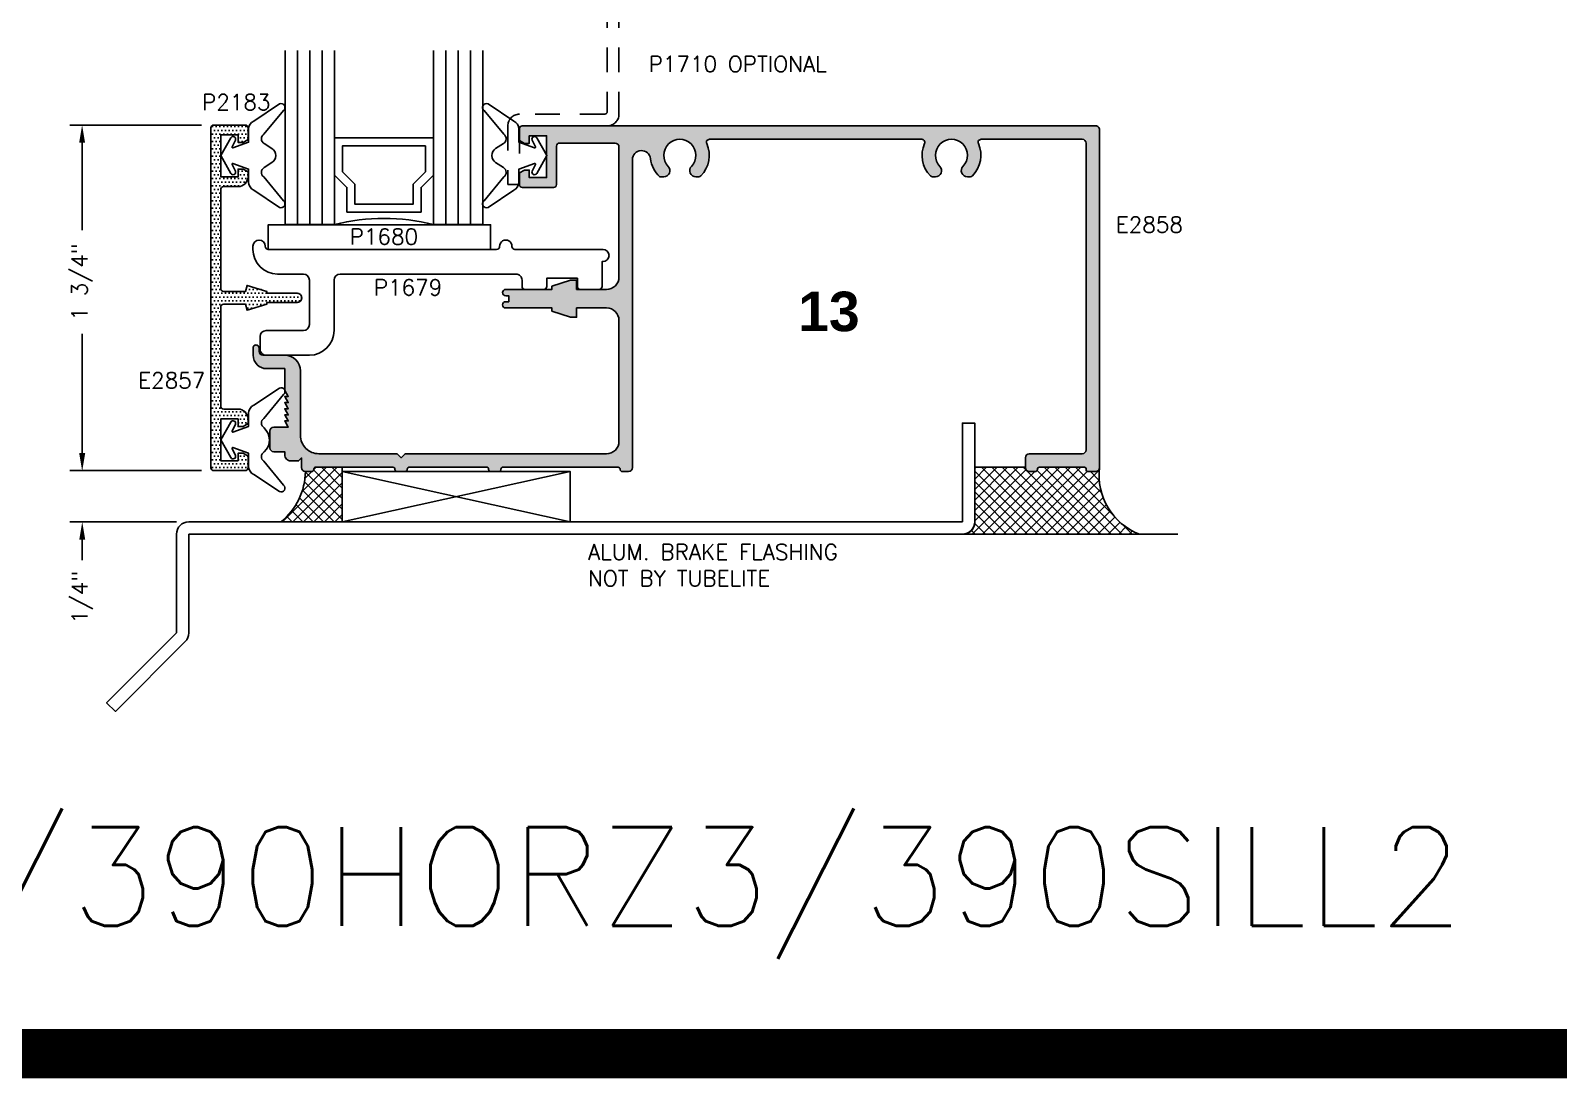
# Model space of a CAD drawing. Extents: x 0 to 139, y 0 to 39.
# Drawn here: x 101.37 to 109.11, y 26.83 to 32.14 of the extents above; entities that cross this region are included whole.
import ezdxf

# ---------------------------------------------------------------- set-up
doc = ezdxf.new("R2010")
doc.units = 0
doc.header["$MEASUREMENT"] = 0
doc.linetypes.add('HIDDEN2', pattern=[0.1875, 0.125, -0.0625])
doc.layers.get('DEFPOINTS').update_dxf_attribs({"linetype": 'CONTINUOUS'})
for name, color, linetype in [('R-ANNO-DIMS', 3, 'CONTINUOUS'), ('R-ANNO-TEXT', 6, 'CONTINUOUS'), ('R-DET1', 4, 'CONTINUOUS'), ('R-DET2', 2, 'CONTINUOUS'), ('R-DET3', 5, 'CONTINUOUS'), ('R-OTLN', 1, 'CONTINUOUS'), ('R-PAT1', 5, 'CONTINUOUS'), ('TITLE', 7, 'CONTINUOUS')]:
    doc.layers.add(name, color=color, linetype=linetype)
doc.styles.get("Standard").update_dxf_attribs({"font": 'simplex'})
doc.dimstyles.new('1X', dxfattribs={"dimtxt": 0.08, "dimasz": 0.09, "dimexe": 0.0625, "dimexo": 0.0625, "dimgap": 0.0625, "dimtad": 0, "dimdec": 5, "dimzin": 4, "dimtxsty": 'STANDARD', "dimcen": 0, "dimazin": 3, "dimtfac": 1, "dimtdec": 5, "dimtofl": 0, "dimtmove": 0, "dimatfit": 3, "dimtolj": 1, "dimtzin": 0})
pattern_1 = [(45, (99.88658279779267, 28.16448953801967), (-0.02651650429449553, 0.02651650429449553), []), (135, (99.88658279779267, 28.16448953801967), (-0.02651650429449553, -0.02651650429449553), [])]

# ---------------------------------------------------------------- blocks, each defined once
blk = doc.blocks.new('*D28')
at = {"layer": 'DEFPOINTS', "color": 0}
for p in [(102.2988346647787, 31.66036111556616), (101.6320262411206, 29.91036111556616), (102.2988346647787, 29.91036111556616)]:
    blk.add_point(p, dxfattribs=at)
at = {"layer": 'R-ANNO-DIMS', "color": 0}
for p, q in [((102.2363346647787, 31.66036111556616), (101.5695262411206, 31.66036111556616)), ((101.6320262411206, 31.57036111556616), (101.6320262411206, 31.12798810948566)), ((101.6320262411206, 30.00036111556616), (101.6320262411206, 30.60298810948566)), ((102.2363346647787, 29.91036111556616), (101.5695262411206, 29.91036111556616))]:
    blk.add_line(p, q, dxfattribs=at)
for points in [[(101.6170262411206, 31.57036111556616), (101.6470262411206, 31.57036111556616), (101.6320262411206, 31.66036111556616)], [(101.6170262411206, 30.00036111556616), (101.6470262411206, 30.00036111556616), (101.6320262411206, 29.91036111556616)]]:
    blk.add_solid(points, dxfattribs=at)
at = {"layer": 'R-ANNO-DIMS', "color": 0, "insert": (101.6320262411206, 30.86548810948567), "char_height": 0.08, "attachment_point": 5, "rotation": 90}
blk.add_mtext('\\A1;1 3/4"', dxfattribs=at)
blk = doc.blocks.new('*D32')
at = {"layer": 'DEFPOINTS', "color": 0}
for p in [(101.6328339106607, 29.91036111556616), (102.2988346647787, 29.91036111556616), (102.172176502499, 29.6512454554744)]:
    blk.add_point(p, dxfattribs=at)
at = {"layer": 'R-ANNO-DIMS', "color": 0}
for p, q in [((101.6328339106607, 30.00036111556616), (101.6328339106607, 30.09036111556616)), ((102.2363346647787, 29.91036111556616), (101.5703339106607, 29.91036111556616)), ((102.109676502499, 29.6512454554744), (101.5703339106607, 29.6512454554744)), ((101.6328339106607, 29.5612454554744), (101.6328339106607, 29.45745974118867))]:
    blk.add_line(p, q, dxfattribs=at)
for points in [[(101.6178339106607, 30.00036111556616), (101.6478339106607, 30.00036111556616), (101.6328339106607, 29.91036111556616)], [(101.6178339106607, 29.5612454554744), (101.6478339106607, 29.5612454554744), (101.6328339106607, 29.6512454554744)]]:
    blk.add_solid(points, dxfattribs=at)
at = {"layer": 'R-ANNO-DIMS', "color": 0, "insert": (101.6328339106607, 29.2692454554744), "char_height": 0.08, "attachment_point": 5, "rotation": 90}
blk.add_mtext('\\A1;1/4"', dxfattribs=at)

msp = doc.modelspace()

# ---------------------------------------------------------------- hatches: boundary and pattern name
at = {"layer": 'R-PAT1'}
h = msp.add_hatch(dxfattribs=at)
h.set_pattern_fill('DOTS', color=256, scale=0.3, style=0)
h.set_pattern_definition([(0, (99.92992274892141, 28.16448953801967), (0.009375, 0.01875), [0, -0.01875])])
edge = h.paths.add_edge_path()
edge.add_line((102.4218346647787, 31.34836111556616), (102.3488346647787, 31.34836111556616))
edge.add_arc((102.3488572454239, 31.333338534921), 0.01502259761579, 90.08612200007664, 179.9138779998826)
edge.add_line((102.3338346647787, 31.33336111556616), (102.3338346647787, 30.83236111556616))
edge.add_arc((102.3488572454239, 30.83238369621132), 0.01502259761577935, 180.0861220001174, 269.9138779999233)
edge.add_line((102.3488346647787, 30.81736111556616), (102.4588346647787, 30.81736111556616))
edge.add_line((102.4588346647787, 30.81736111556616), (102.4671346647787, 30.84836111556616))
edge.add_line((102.4671346647787, 30.84836111556616), (102.5678346647787, 30.81736111556616))
edge.add_line((102.5678346647787, 30.81736111556616), (102.5678346647787, 30.80836111556616))
edge.add_line((102.5678346647787, 30.80836111556616), (102.7208346647787, 30.80836111556616))
edge.add_arc((102.7209586231121, 30.78548507389949), 0.02287637751050874, -0.31046541735878463, 90.31046541735878, ccw=False)
edge.add_arc((102.7209586231121, 30.78523715723283), 0.02287637751050874, -90.31046541735878, 0.31046541735878463, ccw=False)
edge.add_line((102.7208346647787, 30.76236111556616), (102.5678346647787, 30.76236111556616))
edge.add_line((102.5678346647787, 30.76236111556616), (102.5678346647787, 30.75336111556616))
edge.add_line((102.5678346647787, 30.75336111556616), (102.4671346647787, 30.72236111556616))
edge.add_line((102.4671346647787, 30.72236111556616), (102.4588346647787, 30.75336111556616))
edge.add_line((102.4588346647787, 30.75336111556616), (102.3488346647787, 30.75336111556616))
edge.add_arc((102.3488572454239, 30.738338534921), 0.01502259761579, 90.08612200007664, 179.9138779998826)
edge.add_line((102.3338346647787, 30.73836111556616), (102.3338346647787, 30.23736111556616))
edge.add_arc((102.3488572454239, 30.23738369621132), 0.01502259761577935, 180.0861220001174, 269.9138779999233)
edge.add_line((102.3488346647787, 30.22236111556616), (102.4218346647787, 30.22236111556616))
edge.add_arc((102.4218165488367, 30.17234299962414), 0.05001811922270846, 0.020751820717123337, 89.97924817926662, ccw=False)
edge.add_line((102.4718346647787, 30.17236111556616), (102.4718346647787, 30.14826111556616))
edge.add_line((102.4718346647787, 30.14826111556616), (102.4468346647787, 30.13386111556616))
edge.add_line((102.4468346647787, 30.13386111556616), (102.4218346647787, 30.13386111556616))
edge.add_line((102.4218346647787, 30.13386111556616), (102.4218346647787, 30.17236111556616))
edge.add_line((102.4218346647787, 30.17236111556616), (102.3338346647787, 30.17236111556616))
edge.add_line((102.3338346647787, 30.17236111556616), (102.3338346647787, 29.96036111556616))
edge.add_line((102.3338346647787, 29.96036111556616), (102.4218346647787, 29.96036111556616))
edge.add_line((102.4218346647787, 29.96036111556616), (102.4218346647787, 29.99886111556616))
edge.add_line((102.4218346647787, 29.99886111556616), (102.4468346647787, 29.99886111556616))
edge.add_line((102.4468346647787, 29.99886111556616), (102.4718346647787, 29.98446111556616))
edge.add_line((102.4718346647787, 29.98446111556616), (102.4718346647787, 29.92536111556616))
edge.add_arc((102.4568120841336, 29.92538369621132), 0.01502259761577935, 270.08612200007667, 359.91387799988263, ccw=False)
edge.add_line((102.4568346647787, 29.91036111556616), (102.2988346647787, 29.91036111556616))
edge.add_arc((102.2988572454239, 29.92538369621132), 0.01502259761579002, 180.0861220001173, 269.9138779998692, ccw=False)
edge.add_line((102.2838346647787, 29.92536111556616), (102.2838346647787, 31.64536111556616))
edge.add_arc((102.2988572454239, 31.645338534921), 0.01502259761579357, 90.08612200013079, 179.9138779998827, ccw=False)
edge.add_line((102.2988346647787, 31.66036111556616), (102.4568346647787, 31.66036111556616))
edge.add_arc((102.4568120841336, 31.645338534921), 0.01502259761579, 0.08612200011742743, 89.91387799992327, ccw=False)
edge.add_line((102.4718346647787, 31.64536111556616), (102.4718346647787, 31.58626111556616))
edge.add_line((102.4718346647787, 31.58626111556616), (102.4468346647787, 31.57186111556616))
edge.add_line((102.4468346647787, 31.57186111556616), (102.4218346647787, 31.57186111556616))
edge.add_line((102.4218346647787, 31.57186111556616), (102.4218346647787, 31.61036111556616))
edge.add_line((102.4218346647787, 31.61036111556616), (102.3338346647787, 31.61036111556616))
edge.add_line((102.3338346647787, 31.61036111556616), (102.3338346647787, 31.39836111556616))
edge.add_line((102.3338346647787, 31.39836111556616), (102.4218346647787, 31.39836111556616))
edge.add_line((102.4218346647787, 31.39836111556616), (102.4218346647787, 31.43686111556616))
edge.add_line((102.4218346647787, 31.43686111556616), (102.4468346647787, 31.43686111556616))
edge.add_line((102.4468346647787, 31.43686111556616), (102.4718346647787, 31.42246111556616))
edge.add_line((102.4718346647787, 31.42246111556616), (102.4718346647787, 31.39836111556616))
edge.add_arc((102.4218165488367, 31.39837923150819), 0.05001811922272267, 270.0207518207334, 359.97924817927884, ccw=False)
h = msp.add_hatch(dxfattribs=at)
h.set_pattern_fill('DOTS', color=256, scale=0.3, style=0)
h.set_pattern_definition([(0, (99.88658279779267, 28.16448953801967), (0.009375, 0.01875), [0, -0.01875])])
edge = h.paths.add_edge_path()
edge.add_line((104.5767384944669, 31.39791628336485), (104.5561384944669, 31.39791628336485))
edge.add_arc((104.6573105113088, 31.50676708361591), 0.1486077848134149, 186.5768297164058, 227.0938962912277, ccw=False)
edge.add_arc((104.4638476575208, 31.48470757101165), 0.04610916305396823, 6.273622022886467, 180)
edge.add_line((104.4177384944669, 31.48470757101165), (104.4177384944669, 29.92591628336485))
edge.add_arc((104.3977384944669, 29.92591628336485), 0.01999999999999957, -90, 0, ccw=False)
edge.add_line((104.3977384944669, 29.90591628336485), (104.3657384944669, 29.90591628336485))
edge.add_arc((104.3657384944669, 29.91591628336485), 0.009999999999999787, 180, 270, ccw=False)
edge.add_line((104.3557384944669, 29.91591628336485), (104.3557384944669, 29.91791628336485))
edge.add_arc((104.3457384944669, 29.91791628336485), 0.009999999999999787, 1.017777498068347e-11, 90)
edge.add_line((104.3457384944669, 29.92791628336485), (103.7617384944669, 29.92791628336485))
edge.add_arc((103.7617384944669, 29.91791628336485), 0.009999999999998899, 89.99999999999491, 180.0000000000051)
edge.add_line((103.7517384944669, 29.91791628336485), (103.7517384944669, 29.91591628336485))
edge.add_arc((103.7417384944669, 29.91591628336485), 0.009999999999998899, -90.00000000000512, 5.115907697472721e-12, ccw=False)
edge.add_line((103.7417384944669, 29.90591628336485), (103.6997384944669, 29.90591628336485))
edge.add_arc((103.6997384944669, 29.91591628336485), 0.009999999999999787, 180, 270, ccw=False)
edge.add_line((103.6897384944669, 29.91591628336485), (103.6897384944669, 29.91791628336485))
edge.add_arc((103.6797384944669, 29.91791628336485), 0.009999999999999787, 0, 90)
edge.add_line((103.6797384944669, 29.92791628336485), (103.2877384944669, 29.92791628336485))
edge.add_arc((103.2877384944669, 29.91791628336485), 0.009999999999999787, 90, 180)
edge.add_line((103.2777384944669, 29.91791628336485), (103.2777384944669, 29.91591628336485))
edge.add_arc((103.2677384944669, 29.91591628336485), 0.01000000000000068, -89.99999999999488, 5.115907697472721e-12, ccw=False)
edge.add_line((103.2677384944669, 29.90591628336485), (103.2257384944669, 29.90591628336485))
edge.add_arc((103.2257384944669, 29.91591628336485), 0.009999999999999787, 180, 270, ccw=False)
edge.add_line((103.2157384944669, 29.91591628336485), (103.2157384944669, 29.91791628336485))
edge.add_arc((103.2057384944669, 29.91791628336485), 0.009999999999999787, 0, 90)
edge.add_line((103.2057384944669, 29.92791628336485), (102.8147384944669, 29.92791628336485))
edge.add_arc((102.8147384944669, 29.91791628336485), 0.009999999999998899, 89.99999999999491, 180.0000000000051)
edge.add_line((102.8047384944669, 29.91791628336485), (102.8047384944669, 29.91591628336485))
edge.add_arc((102.7947384944669, 29.91591628336485), 0.009999999999998899, -90.00000000000512, 5.115907697472721e-12, ccw=False)
edge.add_line((102.7947384944669, 29.90591628336485), (102.7627384944669, 29.90591628336485))
edge.add_arc((102.7627384944669, 29.92591628336486), 0.01999999999999957, 180, 270, ccw=False)
edge.add_line((102.7427384944669, 29.92591628336486), (102.7427384944669, 29.97491628336486))
edge.add_line((102.7427384944669, 29.97491628336486), (102.7277384944669, 29.95991628336485))
edge.add_line((102.7277384944669, 29.95991628336485), (102.6887384944669, 29.95991628336485))
edge.add_arc((102.6886373316762, 29.99081512057415), 0.0308990028123441, 179.8124142924371, 270.18758570756955, ccw=False)
edge.add_line((102.6577384944669, 29.99091628336485), (102.6577384944669, 30.00591628336485))
edge.add_line((102.6577384944669, 30.00591628336485), (102.6026384944669, 30.00591628336485))
edge.add_arc((102.6026384944669, 30.02591628336485), 0.01999999999999957, 180, 270, ccw=False)
edge.add_line((102.5826384944669, 30.02591628336485), (102.5826384944669, 30.11091628336485))
edge.add_arc((102.6026384944669, 30.11091628336486), 0.01999999999999957, 90, 180, ccw=False)
edge.add_line((102.6026384944669, 30.13091628336485), (102.6755384944669, 30.13091628336485))
edge.add_line((102.6755384944669, 30.13091628336485), (102.6577384944669, 30.16191628336485))
edge.add_line((102.6577384944669, 30.16191628336485), (102.6755384944669, 30.16191628336485))
edge.add_line((102.6755384944669, 30.16191628336485), (102.6577384944669, 30.19291628336485))
edge.add_line((102.6577384944669, 30.19291628336485), (102.6755384944669, 30.19291628336485))
edge.add_line((102.6755384944669, 30.19291628336485), (102.6576384944669, 30.22391628336485))
edge.add_line((102.6576384944669, 30.22391628336486), (102.6755384944669, 30.22391628336486))
edge.add_line((102.6755384944669, 30.22391628336486), (102.6576384944669, 30.25491628336486))
edge.add_line((102.6576384944669, 30.25491628336486), (102.6755384944669, 30.25491628336486))
edge.add_line((102.6755384944669, 30.25491628336486), (102.6576384944669, 30.28591628336486))
edge.add_line((102.6576384944669, 30.28591628336486), (102.6755384944669, 30.28591628336486))
edge.add_line((102.6755384944669, 30.28591628336486), (102.6576384944669, 30.31691628336485))
edge.add_line((102.6576384944669, 30.31691628336485), (102.6576384944669, 30.42691628336485))
edge.add_line((102.6576384944669, 30.42691628336485), (102.5657384944669, 30.42691628336485))
edge.add_arc((102.5656814022683, 30.49485919116627), 0.06794293178860435, 179.9518545591002, 270.0481454408968, ccw=False)
edge.add_line((102.4977384944669, 30.49491628336486), (102.4977384944669, 30.53191628336486))
edge.add_arc((102.5127384944669, 30.53191661669819), 0.01500000000370427, -0.0012732395480838932, 180.0012732395481, ccw=False)
edge.add_line((102.5277384944669, 30.53191628336485), (102.5277384944669, 30.51491628336485))
edge.add_arc((102.5477384944669, 30.51491628336485), 0.01999999999999957, 180, 270)
edge.add_line((102.5477384944669, 30.49491628336485), (102.6577384944669, 30.49491628336485))
edge.add_arc((102.6576752014155, 30.41485299031349), 0.08006331806912949, 0.04529446419047645, 89.95470553581077, ccw=False)
edge.add_line((102.7377384944669, 30.41491628336485), (102.7377384944669, 30.08891628336485))
edge.add_arc((102.8306053338451, 30.0887831227431), 0.09286693484688074, 179.9178443409243, 270.0821556590757)
edge.add_line((102.8307384944669, 29.99591628336485), (103.2267384944669, 29.99591628336485))
edge.add_line((103.2267384944669, 29.99591628336485), (103.2467384944669, 29.97591628336485))
edge.add_line((103.2467384944669, 29.97591628336485), (103.2667384944669, 29.99591628336485))
edge.add_line((103.2667384944669, 29.99591628336485), (104.2867384944669, 29.99591628336485))
edge.add_arc((104.286746348873, 30.05890842895872), 0.06299214608354481, 269.9928558661537, 360.0071441338512)
edge.add_line((104.3497384944669, 30.05891628336485), (104.3497384944669, 30.67091628336485))
edge.add_arc((104.2865750329284, 30.6707528218264), 0.06316367305021828, 0.1482761572914324, 89.85172384270213)
edge.add_line((104.2867384944669, 30.73391628336486), (104.1352384944669, 30.73391628336486))
edge.add_line((104.1352384944669, 30.73391628336486), (104.1352384944669, 30.68691628336485))
edge.add_line((104.1352384944669, 30.68691628336485), (104.1042384944669, 30.68691628336485))
edge.add_line((104.1042384944669, 30.68691628336485), (104.0102384944669, 30.71791628336485))
edge.add_line((104.0102384944669, 30.71791628336486), (104.0102384944669, 30.73391628336486))
edge.add_line((104.0102384944669, 30.73391628336486), (103.7767384944669, 30.73391628336486))
edge.add_arc((103.7766153601385, 30.74979314903649), 0.01587734315363146, 179.555646811715, 270.4443531882786, ccw=False)
edge.add_arc((103.7766153601385, 30.75003941769322), 0.0158773431536297, 89.55564681171501, 180.4443531882915, ccw=False)
edge.add_line((103.7767384944669, 30.76591628336485), (103.7917384944669, 30.76591628336485))
edge.add_line((103.7917384944669, 30.76591628336485), (103.7917384944669, 30.79591628336485))
edge.add_line((103.7917384944669, 30.79591628336485), (103.7767384944669, 30.79591628336485))
edge.add_arc((103.7766153601385, 30.8117931490365), 0.01587734315363322, 179.5556468117214, 270.44435318827215, ccw=False)
edge.add_arc((103.7766153601385, 30.81203941769321), 0.01587734315363147, 89.55564681172137, 180.444353188285, ccw=False)
edge.add_line((103.7767384944669, 30.82791628336486), (104.0102384944668, 30.82791628336486))
edge.add_line((104.0102384944669, 30.82791628336486), (104.0102384944669, 30.84391628336486))
edge.add_line((104.0102384944669, 30.84391628336486), (104.1042384944669, 30.87491628336485))
edge.add_line((104.1042384944669, 30.87491628336485), (104.1352384944669, 30.87491628336485))
edge.add_line((104.1352384944669, 30.87491628336485), (104.1352384944669, 30.82791628336486))
edge.add_line((104.1352384944669, 30.82791628336486), (104.2867384944669, 30.82791628336486))
edge.add_arc((104.286746348873, 30.89090842895872), 0.06299214608354835, 269.9928558661568, 360.007144133848)
edge.add_line((104.3497384944669, 30.89091628336485), (104.3497384944669, 31.54891628336485))
edge.add_arc((104.3297384944669, 31.54891628336485), 0.01999999999999957, 0, 90)
edge.add_line((104.3297384944669, 31.56891628336486), (104.0486384944669, 31.56891628336486))
edge.add_arc((104.0485905706655, 31.55406355434089), 0.01485280633921605, 89.81513013377192, 180.5681177985904)
edge.add_line((104.0337384944669, 31.55391628336486), (104.0337384944669, 31.35891628336486))
edge.add_arc((104.0187159138217, 31.35893886401001), 0.01502259761579001, 270.08612200011726, 359.91387799988274, ccw=False)
edge.add_line((104.0187384944669, 31.34391628336486), (103.8607384944669, 31.34391628336486))
edge.add_arc((103.86059166907, 31.35876945796803), 0.01485390027869976, 179.4336428545222, 270.56635714547775, ccw=False)
edge.add_line((103.8457384944669, 31.35891628336486), (103.8457384944669, 31.41801628336486))
edge.add_line((103.8457384944669, 31.41801628336486), (103.8707384944669, 31.43241628336486))
edge.add_line((103.8707384944669, 31.43241628336486), (103.8957384944669, 31.43241628336486))
edge.add_line((103.8957384944669, 31.43241628336486), (103.8957384944669, 31.39391628336486))
edge.add_line((103.8957384944669, 31.39391628336485), (103.9836384944669, 31.39391628336485))
edge.add_line((103.9836384944669, 31.39391628336485), (103.9836384944669, 31.60591628336485))
edge.add_line((103.9836384944669, 31.60591628336486), (103.8957384944669, 31.60591628336486))
edge.add_line((103.8957384944669, 31.60591628336486), (103.8957384944669, 31.56741628336486))
edge.add_line((103.8957384944669, 31.56741628336486), (103.8707384944668, 31.56741628336486))
edge.add_line((103.8707384944669, 31.56741628336486), (103.8457384944669, 31.58181628336486))
edge.add_line((103.8457384944669, 31.58181628336486), (103.8457384944669, 31.64091628336486))
edge.add_arc((103.86059166907, 31.64106310876168), 0.01485390027869976, 89.43364285452219, 180.5663571454778, ccw=False)
edge.add_line((103.8607384944669, 31.65591628336485), (106.7627373515771, 31.65591628336485))
edge.add_arc((106.7627373515771, 31.63591628336486), 0.02000000000000002, -0.003274044539807619, 90, ccw=False)
edge.add_line((106.7827373515444, 31.63591514050771), (106.7826396372587, 29.9259151405077))
edge.add_arc((106.7626396372914, 29.92591628336485), 0.01999999999999964, 270, 359.9967259554589, ccw=False)
edge.add_line((106.7626396372914, 29.90591628336485), (106.7246384944669, 29.90591628336485))
edge.add_arc((106.7246384944669, 29.91591628336485), 0.009999999999999787, 180.0000000000102, 270, ccw=False)
edge.add_line((106.7146384944669, 29.91591628336485), (106.7146384944669, 29.91791628336485))
edge.add_arc((106.7046384944669, 29.91791628336485), 0.009999999999999787, 0, 90)
edge.add_line((106.7046384944669, 29.92791628336485), (106.4777384944669, 29.92791628336485))
edge.add_arc((106.4777384944669, 29.91791628336485), 0.009999999999999787, 89.99999999998981, 180)
edge.add_line((106.4677384944669, 29.91791628336485), (106.4677384944669, 29.91591628336485))
edge.add_arc((106.4577384944669, 29.91591628336485), 0.00999999999999801, -90.00000000001017, 0, ccw=False)
edge.add_line((106.4577384944669, 29.90591628336485), (106.4276384944669, 29.90591628336485))
edge.add_arc((106.4276384944669, 29.92591628336485), 0.01999999999999957, 179.9999999999975, 270, ccw=False)
edge.add_line((106.4076384944669, 29.92591628336486), (106.4076384944669, 29.97591628336485))
edge.add_arc((106.4276384944669, 29.97591628336485), 0.01999999999999957, 90, 180, ccw=False)
edge.add_line((106.4276384944669, 29.99591628336485), (106.6946384944669, 29.99591628336485))
edge.add_arc((106.6946384944669, 30.01591628336485), 0.01999999999999957, 270, 360)
edge.add_line((106.7146384944669, 30.01591628336485), (106.7146384944669, 31.56791628336485))
edge.add_arc((106.6946384944669, 31.56791628336485), 0.01999999999999957, 0, 90)
edge.add_line((106.6946384944669, 31.58791628336486), (106.1828384944669, 31.58791628336486))
edge.add_arc((106.182775437142, 31.57295959546676), 0.01495682082218774, 89.75844269804055, 204.2511084174072)
edge.add_arc((106.0327591662798, 31.50695964494678), 0.1489366923208169, -44.582177760376624, 23.696582725904477, ccw=False)
edge.add_arc((106.1279941505755, 31.41323061217331), 0.01531500904382204, 270.5400204596415, 315.07940174809727, ccw=False)
edge.add_line((106.1281384944669, 31.39791628336485), (106.1136384944669, 31.39791628336485))
edge.add_arc((106.1136927879217, 31.42917434768874), 0.03125811147615555, 136.1826082799257, 269.90048063574295, ccw=False)
edge.add_arc((106.0326884944669, 31.50690676476529), 0.08100953402984858, 316.1801184852712, 583.8198815147286)
edge.add_arc((105.9516838758563, 31.42917428822074), 0.0312583872662273, -89.71658710764001, 43.81705772234409, ccw=False)
edge.add_line((105.9518384944669, 31.39791628336485), (105.9372384944669, 31.39791628336485))
edge.add_arc((105.9373828383583, 31.41323061217331), 0.01531500904382671, 224.9205982519004, 269.4599795403454, ccw=False)
edge.add_arc((106.0327260711926, 31.50701600114472), 0.1490533542410318, 156.304778159288, 224.5683995306323, ccw=False)
edge.add_arc((105.8826257203185, 31.57300437832519), 0.01491216014738144, 335.9041848717028, 450.3351427031021)
edge.add_line((105.8825384944669, 31.58791628336486), (104.8078384944669, 31.58791628336486))
edge.add_arc((104.807775437142, 31.57295959546676), 0.01495682082218774, 89.75844269804055, 204.2511084174072)
edge.add_arc((104.6577591662798, 31.50695964494678), 0.1489366923208167, -44.58217776037651, 23.696582725904307, ccw=False)
edge.add_arc((104.7529941505755, 31.41323061217331), 0.01531500904382204, 270.5400204596448, 315.079401748102, ccw=False)
edge.add_line((104.7531384944669, 31.39791628336485), (104.7386384944669, 31.39791628336485))
edge.add_arc((104.7386927879217, 31.42917434768874), 0.03125811147615732, 136.1826082799314, 269.90048063574625, ccw=False)
edge.add_arc((104.6576884944669, 31.50690676476529), 0.08100953402984387, 316.1801184852711, 583.8198815147289)
edge.add_arc((104.576684201012, 31.42917434768874), 0.03125811147615948, -89.90048063574301, 43.817391720059504, ccw=False)
h = msp.add_hatch(dxfattribs=at)
h.set_pattern_fill('ANSI37', color=256, scale=0.3, style=0)
h.set_pattern_definition(pattern_1)
edge = h.paths.add_edge_path()
edge.add_line((102.8147384944669, 29.92791628336485), (102.9488305648671, 29.92791628336486))
edge.add_line((102.9488305648671, 29.92791628336486), (102.9488305648671, 29.6512454554744))
edge.add_line((102.9488305648671, 29.6512454554744), (102.6391864065407, 29.6512454554744))
edge.add_arc((102.4272614820491, 29.91136532062707), 0.3355212629146135, 309.1704019478561, 359.069446267683)
edge.add_line((102.7627384944669, 29.90591628336485), (102.7947384944669, 29.90591628336485))
edge.add_arc((102.7947384944669, 29.91591628336485), 0.009999999999994458, 270, 360.0000000000203)
edge.add_line((102.8047384944669, 29.91591628336485), (102.8047384944669, 29.91791628336485))
edge.add_arc((102.8147384944669, 29.91791628336486), 0.009999999999990905, 90, 180.0000000000204, ccw=False)
h = msp.add_hatch(dxfattribs=at)
h.set_pattern_fill('ANSI37', color=256, scale=0.3, style=0)
h.set_pattern_definition(pattern_1)
edge = h.paths.add_edge_path()
edge.add_line((106.4777384944669, 29.92791628336485), (106.7046384944669, 29.92791628336485))
edge.add_arc((106.7046384944669, 29.91774961669818), 0.01016666666666666, -10.388857815481401, 90.00000000008009, ccw=False)
edge.add_arc((106.7230891986922, 29.9143669875902), 0.008591549295763294, 169.6111421844667, 280.3888578155057)
edge.add_line((106.7246384944669, 29.90591628336485), (106.7626396372914, 29.90591628336485))
edge.add_arc((106.7626396372914, 29.92591628336486), 0.02000000000000313, 270, 359.9967259554512)
edge.add_arc((107.1004142898913, 29.88701739915044), 0.3201464729439251, 173.0213301889889, 248.6971836574839)
edge.add_line((106.984106028129, 29.5887454554744), (106.088222502499, 29.5887454554744))
edge.add_line((106.088222502499, 29.5887454554744), (106.0976192811014, 29.58945588878312))
edge.add_arc((106.0932761084546, 29.64690228282754), 0.05761034054183993, 274.3235603609035, 364.3235603608996)
edge.add_line((106.150722502499, 29.6512454554744), (106.150722502499, 29.92791628336485))
edge.add_line((106.150722502499, 29.92791628336485), (106.4076384944669, 29.92791628336487))
edge.add_line((106.4076384944669, 29.92791628336487), (106.4076384944669, 29.92591628336486))
edge.add_arc((106.4276384944669, 29.92591628336485), 0.01999999999999602, 179.9999999999898, 270)
edge.add_line((106.4276384944669, 29.90591628336485), (106.4577384944669, 29.90591628336485))
edge.add_arc((106.4577384944669, 29.91591628336485), 0.009999999999994458, 270, 360.0000000000203)
edge.add_arc((106.4799384944669, 29.91591628336484), 0.01220000000000709, 100.38885781547242, 179.9999999999666, ccw=False)

# ---------------------------------------------------------------- linework, layer by layer
at = {"layer": 'R-DET1'}
msp.add_lwpolyline([(102.4218346647787, 31.34836111556616), (102.3488346647787, 31.34836111556616, 0.4133333333332873), (102.3338346647787, 31.33336111556616), (102.3338346647787, 30.83236111556616, 0.4133333333333564), (102.3488346647787, 30.81736111556616), (102.4588346647787, 30.81736111556616), (102.4671346647787, 30.84836111556616), (102.5678346647787, 30.81736111556616), (102.5678346647787, 30.80836111556616), (102.7208346647787, 30.80836111556616, -0.4173913043478062), (102.7438346647787, 30.78536111556616, -0.4173913043478117), (102.7208346647787, 30.76236111556616), (102.5678346647787, 30.76236111556616), (102.5678346647787, 30.75336111556616), (102.4671346647787, 30.72236111556616), (102.4588346647787, 30.75336111556616), (102.3488346647787, 30.75336111556616, 0.4133333333333088), (102.3338346647787, 30.73836111556616), (102.3338346647787, 30.23736111556616, 0.4133333333333304), (102.3488346647787, 30.22236111556616), (102.4218346647787, 30.22236111556616, -0.4140014137019763), (102.4718346647787, 30.17236111556616), (102.4718346647787, 30.14826111556616), (102.4468346647787, 30.13386111556616), (102.4218346647787, 30.13386111556616), (102.4218346647787, 30.17236111556616), (102.3338346647787, 30.17236111556616), (102.3338346647787, 29.96036111556616), (102.4218346647787, 29.96036111556616), (102.4218346647787, 29.99886111556616), (102.4468346647787, 29.99886111556616), (102.4718346647787, 29.98446111556616), (102.4718346647787, 29.92536111556616, -0.4133333333333347), (102.4568346647787, 29.91036111556616), (102.2988346647787, 29.91036111556616, -0.4133333333333434), (102.2838346647787, 29.92536111556616), (102.2838346647787, 31.64536111556616, -0.4133333333332873), (102.2988346647787, 31.66036111556616), (102.4568346647787, 31.66036111556616, -0.4133333333333088), (102.4718346647787, 31.64536111556616), (102.4718346647787, 31.58626111556616), (102.4468346647787, 31.57186111556616), (102.4218346647787, 31.57186111556616), (102.4218346647787, 31.61036111556616), (102.3338346647787, 31.61036111556616), (102.3338346647787, 31.39836111556616), (102.4218346647787, 31.39836111556616), (102.4218346647787, 31.43686111556616), (102.4468346647787, 31.43686111556616), (102.4718346647787, 31.42246111556616), (102.4718346647787, 31.39836111556616, -0.4140014137019632), (102.4218346647787, 31.34836111556616)], format="xyb", close=True, dxfattribs=at)
at = {"layer": 'R-DET2', "color": 2}
for points in [[(102.6601274607777, 32.03731266599834), (102.6601274607776, 31.15667693416185), (102.9101274607776, 31.15667693416185), (102.9101274607777, 32.03731266599834)], [(102.7226274607777, 32.03731266599834), (102.7226274607776, 31.15667693416185)], [(102.7851274607777, 32.03731266599834), (102.7851274607776, 31.15667693416185)], [(102.8476274607777, 32.03731266599834), (102.8476274607776, 31.15667693416185)], [(103.6601274607777, 32.03731266599834), (103.6601274607776, 31.15667693416185), (103.4101274607776, 31.15667693416185)], [(103.4726274607777, 32.03731266599834), (103.4726274607776, 31.15667693416185)], [(103.5351274607777, 32.03731266599834), (103.5351274607776, 31.15667693416185)], [(103.5976274607777, 32.03731266599834), (103.5976274607776, 31.15667693416185)], [(103.4101274607776, 31.59467693416185), (102.9101274607776, 31.59467693416185)], [(102.9101274607776, 31.40667693416185), (102.9721274607777, 31.34467693416185), (102.9721274607777, 31.21967693416185), (103.3481274607776, 31.21967693416185), (103.3481274607776, 31.34467693416185), (103.4101274607776, 31.40667693416185)]]:
    msp.add_lwpolyline(points, dxfattribs=at)
msp.add_lwpolyline([(103.4101274607777, 32.03731266599834), (103.4101274607776, 31.15667693416179, 0.1233101835078811), (102.9101274607776, 31.15667693416179)], format="xyb", dxfattribs=at)
at = {"layer": 'R-DET2'}
for points in [[(102.5930501064547, 31.46986741089304), (102.5531444909059, 31.44458262795126, 0.5243426933461728), (102.5512397831245, 31.3971837041252), (102.6514138370751, 31.276541438715, -0.8969301051134209), (102.6316037533327, 31.24323185542096), (102.5011267414856, 31.33018880859738, -0.2937431915424134), (102.4748028250231, 31.37113027783944), (102.4748028250231, 31.43737637548909), (102.3955006279747, 31.4658479331321, 0.8013518808126918), (102.3920253708467, 31.46035814270445), (102.4078409435593, 31.42739287971378, -0.9670674050987308), (102.3847057446638, 31.41532462678063), (102.3338346647787, 31.50536111556616), (102.3847057446638, 31.59539760435169, -0.9670674050987308), (102.4078409435593, 31.58332935141854), (102.3920253708467, 31.55036408842787, 0.8013518808126918), (102.3955006279747, 31.54487429800022), (102.4748028250231, 31.57334585564325), (102.4748028250231, 31.63959195329289, -0.2937431915424192), (102.5011267414856, 31.68053342253495), (102.6316037533327, 31.76749037571138, -0.8969301051134209), (102.6514138370751, 31.73418079241733), (102.5512397831245, 31.61353852700714, 0.5243426933461728), (102.5531444909059, 31.56613960318106), (102.5930501064547, 31.54085482023928, -0.5502212829186363)], [(103.725321747083, 31.46986741089304), (103.7652273626318, 31.44458262795126, -0.5243426933461728), (103.7671320704131, 31.3971837041252), (103.6669580164625, 31.276541438715, 0.8969301051134209), (103.686768100205, 31.24323185542096), (103.8172451120521, 31.33018880859738, 0.2937431915424134), (103.8435690285145, 31.37113027783944), (103.8435690285145, 31.43737637548909), (103.922871225563, 31.4658479331321, -0.8013518808126918), (103.9263464826909, 31.46035814270445), (103.9105309099783, 31.42739287971378, 0.9670674050987308), (103.9336661088738, 31.41532462678063), (103.9845371887589, 31.50536111556616), (103.9336661088738, 31.59539760435169, 0.9670674050987308), (103.9105309099783, 31.58332935141854), (103.9263464826909, 31.55036408842787, -0.8013518808126918), (103.922871225563, 31.54487429800022), (103.8435690285145, 31.57334585564325), (103.8435690285145, 31.63959195329289, 0.2937431915424192), (103.8172451120521, 31.68053342253495), (103.686768100205, 31.76749037571138, 0.8969301051134209), (103.6669580164625, 31.73418079241733), (103.7671320704131, 31.61353852700714, -0.5243426933461728), (103.7652273626318, 31.56613960318106), (103.725321747083, 31.54085482023928, 0.5502212829186363)], [(102.5662184817766, 30.01965740753329), (102.5531444909059, 30.00558262795126, 0.5243426933461728), (102.5512397831245, 29.9581837041252), (102.6514138370751, 29.837541438715, -0.8969301051134209), (102.6316037533327, 29.80423185542096), (102.5011267414856, 29.89118880859738, -0.2937431915424134), (102.4748028250231, 29.93213027783944), (102.4748028250231, 29.99837637548909), (102.3955006279747, 30.0268479331321, 0.8013518808126918), (102.3920253708467, 30.02135814270445), (102.4078409435593, 29.98839287971378, -0.9670674050987308), (102.3847057446638, 29.97632462678063), (102.3338346647787, 30.06636111556616), (102.3847057446638, 30.15639760435169, -0.9670674050987308), (102.4078409435593, 30.14432935141854), (102.3920253708467, 30.11136408842787, 0.8013518808126918), (102.3955006279747, 30.10587429800022), (102.4748028250231, 30.13434585564325), (102.4748028250231, 30.20059195329289, -0.2937431915424192), (102.5011267414856, 30.24153342253495), (102.6316037533327, 30.32849037571138, -0.8969301051134209), (102.6514138370751, 30.29518079241733), (102.5512397831245, 30.17453852700714, 0.5243426933461728), (102.5531444909059, 30.12713960318106), (102.5673681090175, 30.10840471186305, -0.3063447957270361)]]:
    msp.add_lwpolyline(points, format="xyb", close=True, dxfattribs=at)
at = {"layer": 'R-DET2', "color": 2}
msp.add_lwpolyline([(102.9501274607777, 31.42324547665675), (103.0121274607776, 31.36124547665675), (103.0121274607776, 31.25967693416185), (103.3081274607776, 31.25967693416185), (103.3081274607776, 31.36124547665675), (103.3701274607777, 31.42324547665675), (103.3701274607777, 31.55467693416185), (102.9501274607777, 31.55467693416185)], close=True, dxfattribs=at)
at = {"layer": 'R-DET2'}
msp.add_lwpolyline([(102.574505842921, 31.03071900144907), (103.699505842921, 31.03071900144907), (103.699505842921, 31.15571900144907), (102.574505842921, 31.15571900144907)], close=True, dxfattribs=at)
at = {"layer": 'R-DET3', "linetype": 'HIDDEN2'}
for p, q in [((104.2907384944669, 32.27791628336485), (104.2907384944669, 31.72991628336486)), ((104.3497384944669, 32.27791628336485), (104.3497384944669, 31.71491628336486)), ((104.2757384944669, 31.71491628336486), (103.8457384944669, 31.71491628336486)), ((103.7867384944669, 31.65591628336486), (103.7867384944669, 31.35891628336486)), ((103.8457384944669, 31.64091628336486), (103.8457384944669, 31.35891628336486)), ((104.2907384944669, 31.65591628336486), (103.8607384944669, 31.65591628336485)), ((103.8457384944669, 31.35891628336486), (103.7867384944669, 31.35891628336486))]:
    msp.add_line(p, q, dxfattribs=at)
at = {"layer": 'R-DET3'}
for points in [[(102.5743090359991, 31.03079334683655), (103.730309235999, 31.03079714683656, 0.4190592536939169), (103.7453071644486, 31.04604494714064, -1.016657082081615), (103.8077986675495, 31.04604494714064, 0.4200966666555091), (103.8228496151503, 31.03079714683656), (104.2683178359993, 31.0307970827331, -0.9982642609421113), (104.2684255359991, 30.96879734683655), (104.264317935999, 30.96879714683656), (104.2643184359991, 30.84280454683655, -0.4142178397064413), (104.2493185359991, 30.82780474683656), (104.1543172359991, 30.82780464683655, -0.4142258950769132), (104.139317935999, 30.84280454683655), (104.139317935999, 30.88480874683655), (103.9843185359991, 30.88480874683655), (103.9843185359991, 30.84267468409962, -0.4168297993241967), (103.9693191359991, 30.82780854683656), (103.874317885999, 30.82780845683656, -0.4142256380738358), (103.859318485999, 30.84280844683656), (103.859318485999, 30.87479754683655, 0.4142147906329393), (103.828318355999, 30.90579754683655), (102.9388110359991, 30.90579434683656, 0.4142133446356889), (102.907811035999, 30.87479414683656), (102.9078109359991, 30.61980874683655, -0.4142084120017407), (102.7828130359991, 30.49480874683655), (102.5638110359991, 30.49480474683656, -0.4142242616115314), (102.532811035999, 30.52580474683656), (102.532811035999, 30.58880474683656, -0.4142135623730865), (102.5638110359991, 30.61980474683656), (102.7518110359991, 30.61980874683655, 0.4142010988867767), (102.782811035999, 30.65080874683655), (102.782811035999, 30.87479364683656, 0.4142116727467905), (102.7518110359991, 30.90579384683656), (102.6218080359991, 30.90579384683656, -0.4142135623730958), (102.4968080359991, 31.03079384683656), (102.4968080359991, 31.04655854683656, -1), (102.5593080359991, 31.04655854683656, 0.3997399333216621), (102.5743090359991, 31.03079334683655)], [(102.172176502499, 29.5887454554744), (106.088222502499, 29.5887454554744, 0.414213562373095), (106.150722502499, 29.6512454554744), (106.150722502499, 30.1512454554744), (106.088222502499, 30.1512454554744), (106.088222502499, 29.6512454554744), (102.172176502499, 29.6512454554744, 0.414213562373097), (102.109676502499, 29.5887454554744), (102.109676502499, 29.0887454554744), (101.756122502499, 28.7351924554744), (101.800315502499, 28.69099945547439), (102.153869502499, 29.04455145547441, 0.1989013308930576), (102.172176502499, 29.0887454554744), (102.172176502499, 29.5887454554744)]]:
    msp.add_lwpolyline(points, format="xyb", dxfattribs=at)
msp.add_lwpolyline([(102.9488305648671, 29.90591628336485), (102.9488305648671, 29.6512454554744), (104.1032658213184, 29.6512454554744), (104.1032658213184, 29.90591628336485)], close=True, dxfattribs=at)
for points in [[(102.9488305648671, 29.90591628336485), (104.1032658213184, 29.6512454554744)], [(104.1032658213184, 29.90591628336485), (102.9488305648671, 29.6512454554744)]]:
    msp.add_lwpolyline(points, dxfattribs=at)
at = {"layer": 'R-DET3', "linetype": 'HIDDEN2'}
for centre, radius, start, end in [((103.8457384944669, 31.65591628336486), 0.059, 90, 180), ((104.2757384944669, 31.72991628336486), 0.015, 270, 0), ((104.2907384944669, 31.71491628336486), 0.059, 270, 0), ((103.8607384944669, 31.64091628336486), 0.015, 90, 180)]:
    msp.add_arc(centre, radius, start, end, dxfattribs=at)
at = {"layer": 'R-OTLN'}
msp.add_lwpolyline([(104.5767384944669, 31.39791628336485), (104.5561384944669, 31.39791628336485, -0.1786541847556391), (104.5096806898521, 31.48974622806076, 0.9466980837792224), (104.4177384944669, 31.48470757101165), (104.4177384944669, 29.92591628336485, -0.414213562373095), (104.3977384944669, 29.90591628336485), (104.3657384944669, 29.90591628336485, -0.414213562373095), (104.3557384944669, 29.91591628336485), (104.3557384944669, 29.91791628336485, 0.414213562373043), (104.3457384944669, 29.92791628336485), (103.7617384944669, 29.92791628336485, 0.414213562373147), (103.7517384944669, 29.91791628336485), (103.7517384944669, 29.91591628336485, -0.414213562373147), (103.7417384944669, 29.90591628336485), (103.6997384944669, 29.90591628336485, -0.414213562373095), (103.6897384944669, 29.91591628336485), (103.6897384944669, 29.91791628336485, 0.414213562373095), (103.6797384944669, 29.92791628336485), (103.2877384944669, 29.92791628336485, 0.414213562373095), (103.2777384944669, 29.91791628336485), (103.2777384944669, 29.91591628336485, -0.414213562373095), (103.2677384944669, 29.90591628336485), (103.2257384944669, 29.90591628336485, -0.414213562373095), (103.2157384944669, 29.91591628336485), (103.2157384944669, 29.91791628336485, 0.414213562373095), (103.2057384944669, 29.92791628336485), (102.8147384944669, 29.92791628336485, 0.414213562373147), (102.8047384944669, 29.91791628336485), (102.8047384944669, 29.91591628336485, -0.414213562373147), (102.7947384944669, 29.90591628336485), (102.7627384944669, 29.90591628336485, -0.414213562373095), (102.7427384944669, 29.92591628336486), (102.7427384944669, 29.97491628336486), (102.7277384944669, 29.95991628336485), (102.6887384944669, 29.95991628336485, -0.4161327233037146), (102.6577384944669, 29.99091628336485), (102.6577384944669, 30.00591628336485), (102.6026384944669, 30.00591628336485, -0.414213562373095), (102.5826384944669, 30.02591628336485), (102.5826384944669, 30.11091628336486, -0.414213562373095), (102.6026384944669, 30.13091628336485), (102.6755384944669, 30.13091628336485), (102.6577384944669, 30.16191628336485), (102.6577384944669, 30.16191628336485), (102.6755384944669, 30.16191628336485), (102.6577384944669, 30.19291628336485), (102.6755384944669, 30.19291628336485), (102.6576384944669, 30.22391628336486), (102.6755384944669, 30.22391628336486), (102.6576384944669, 30.25491628336486), (102.6755384944669, 30.25491628336486), (102.6576384944669, 30.28591628336486), (102.6755384944669, 30.28591628336486), (102.6576384944669, 30.31691628336485), (102.6576384944669, 30.31691628336485), (102.6576384944669, 30.42691628336485), (102.5657384944669, 30.42691628336485, -0.4147058823529533), (102.4977384944669, 30.49491628336486), (102.4977384944669, 30.53191628336485, -1.000022222469198), (102.5277384944669, 30.53191628336485), (102.5277384944669, 30.51491628336485, 0.414213562373095), (102.5477384944669, 30.49491628336485), (102.6577384944669, 30.49491628336486, -0.4137505519903835), (102.7377384944669, 30.41491628336485), (102.7377384944669, 30.08891628336485, 0.415053763440857), (102.8307384944669, 29.99591628336485), (103.2267384944669, 29.99591628336485), (103.2467384944669, 29.97591628336485), (103.2667384944669, 29.99591628336485), (104.2867384944669, 29.99591628336485, 0.4142866051841404), (104.3497384944669, 30.05891628336485), (104.3497384944669, 30.67091628336485, 0.4126984126984307), (104.2867384944669, 30.73391628336486), (104.1352384944669, 30.73391628336486), (104.1352384944669, 30.68691628336485), (104.1042384944669, 30.68691628336485), (104.0102384944669, 30.71791628336486), (104.0102384944669, 30.73391628336486), (103.7767384944669, 30.73391628336486, -0.4187639174396091), (103.7607384944669, 30.74991628336485, -0.4187639174396754), (103.7767384944669, 30.76591628336485), (103.7917384944669, 30.76591628336485), (103.7917384944669, 30.79591628336485), (103.7767384944669, 30.79591628336485, -0.4187639174395428), (103.7607384944669, 30.81191628336485, -0.4187639174396092), (103.7767384944669, 30.82791628336486), (104.0102384944669, 30.82791628336486), (104.0102384944669, 30.84391628336486), (104.1042384944669, 30.87491628336485), (104.1352384944669, 30.87491628336485), (104.1352384944669, 30.82791628336486), (104.2867384944669, 30.82791628336486, 0.4142866051841074), (104.3497384944669, 30.89091628336485), (104.3497384944669, 31.54891628336485, 0.414213562373095), (104.3297384944669, 31.56891628336486), (104.0486384944669, 31.56891628336486, 0.4180680579308317), (104.0337384944669, 31.55391628336486), (104.0337384944669, 31.35891628336486, -0.4133333333333178), (104.0187384944669, 31.34391628336486), (103.8607384944669, 31.34391628336486, -0.4200158681283305), (103.8457384944669, 31.35891628336486), (103.8457384944669, 31.41801628336486), (103.8707384944669, 31.43241628336486), (103.8957384944669, 31.43241628336486), (103.8957384944669, 31.39391628336485), (103.9836384944669, 31.39391628336485), (103.9836384944669, 31.60591628336486), (103.8957384944669, 31.60591628336486), (103.8957384944669, 31.56741628336486), (103.8707384944669, 31.56741628336486), (103.8457384944669, 31.58181628336486), (103.8457384944669, 31.64091628336485, -0.4200158681283307), (103.8607384944669, 31.65591628336485), (106.7627373515771, 31.65591628336485, -0.4142302992274688), (106.7827373515444, 31.63591514050771), (106.7826396372587, 29.92591514050771, -0.4141968257167823), (106.7626396372914, 29.90591628336485), (106.7246384944669, 29.90591628336485, -0.4142135623730429), (106.7146384944669, 29.91591628336485), (106.7146384944669, 29.91791628336485, 0.414213562373095), (106.7046384944669, 29.92791628336485), (106.4777384944669, 29.92791628336485, 0.414213562373147), (106.4677384944669, 29.91791628336485), (106.4677384944669, 29.91591628336485, -0.414213562373147), (106.4577384944669, 29.90591628336485), (106.4276384944669, 29.90591628336485, -0.414213562373108), (106.4076384944669, 29.92591628336486), (106.4076384944669, 29.97591628336485, -0.414213562373095), (106.4276384944669, 29.99591628336485), (106.6946384944669, 29.99591628336485, 0.414213562373095), (106.7146384944669, 30.01591628336485), (106.7146384944669, 31.56791628336485, 0.414213562373095), (106.6946384944669, 31.58791628336486), (106.1828384944669, 31.58791628336486, 0.5457423377448948), (106.1691384944669, 31.56681628336485, -0.3070611901090266), (106.1388384944669, 31.40241628336485, -0.1968238501094315), (106.1281384944669, 31.39791628336485), (106.1136384944669, 31.39791628336485, -0.6601166894574114), (106.0911384944669, 31.45081628336485, 2.345594789226371), (105.9742384944669, 31.45081628336485, -0.6589631787014714), (105.9518384944669, 31.39791628336485), (105.9372384944669, 31.39791628336485, -0.1968238501093826), (105.9265384944669, 31.40241628336485, -0.3069889064505736), (105.8962384944669, 31.56691628336485, 0.5453929451959291), (105.8825384944669, 31.58791628336486), (104.8078384944669, 31.58791628336486, 0.5457423377448948), (104.7941384944669, 31.56681628336485, -0.3070611901090252), (104.7638384944669, 31.40241628336485, -0.1968238501094334), (104.7531384944669, 31.39791628336485), (104.7386384944669, 31.39791628336485, -0.6601166894573963), (104.7161384944669, 31.45081628336485, 2.345594789226382), (104.5992384944669, 31.45081628336485, -0.6601166894573188)], format="xyb", close=True, dxfattribs=at)
at = {"layer": 'R-PAT1'}
for points in [[(102.8147384944669, 29.92791628336485), (102.9488305648671, 29.92791628336486), (102.9488305648671, 29.6512454554744), (102.6391864065407, 29.6512454554744, 0.221232555451274), (102.7627384944669, 29.90591628336485), (102.7947384944669, 29.90591628336485, 0.4142135623731633), (102.8047384944669, 29.91591628336485, -0.6180339887500172), (102.8047384944669, 29.91591628336485), (102.8047384944669, 29.91791628336485, -0.4142135623730958), (102.8147384944669, 29.92791628336485, 8.894030260539476e-14)], [(106.4777384944669, 29.92791628336485), (106.7046384944669, 29.92791628336485, -0.4683749459845515), (106.7146384944669, 29.91591628336485, 0.5248877085180356), (106.7246384944669, 29.90591628336485), (106.7626396372914, 29.90591628336485, 0.4141968257167813), (106.7826396372587, 29.92591514050771), (106.7826396372587, 29.92591514050771, 0.3427463380775185), (106.984106028129, 29.5887454554744), (106.088222502499, 29.5887454554744), (106.0976192811014, 29.58945588878312, 0.414213562373097), (106.150722502499, 29.6512454554744), (106.150722502499, 29.92791628336485), (106.4076384944669, 29.92791628336487), (106.4076384944669, 29.92591628336486, 0.4142135623730819), (106.4276384944669, 29.90591628336485), (106.4577384944669, 29.90591628336485, 0.4142135623730084), (106.4677384944669, 29.91591628336485, -0.3620499351811446), (106.4777384944669, 29.92791628336485, 10.99999999997125)]]:
    msp.add_lwpolyline(points, format="xyb", dxfattribs=at)
msp.add_lwpolyline([(106.088222502499, 29.5887454554744), (107.1790272443342, 29.5887454554744)], dxfattribs=at)
at = {"layer": 'TITLE', "const_width": 0.25}
msp.add_lwpolyline([(0, 26.95806176767113), (138.6580004981786, 26.95806176767113)], dxfattribs=at)

# ---------------------------------------------------------------- texts
at = {"layer": 'R-ANNO-TEXT', "char_height": 0.08}
for s, insert, attachment_point in [('\\A1;P1710 OPTIONAL', (105.4016459916915, 31.92889427466007), 9), ('\\A1;P2183', (102.585546911091, 31.73596975298465), 9), ('\\A1;E2858', (107.2045476037988, 31.1159829652383), 9), ('\\A1;P1680', (103.3327151951615, 31.05531539024537), 9), ('\\A1;P1679', (103.4550027621433, 30.79790664655745), 9), ('\\A1;E2857', (102.2557050941897, 30.32715855576021), 9), ('{\\H1x;ALUM. BRAKE FLASHING\\PNOT BY TUBELITE}', (104.1928931583317, 29.53839293646572), 1)]:
    msp.add_mtext(s, dxfattribs=dict(at, insert=insert, attachment_point=attachment_point))
at = {"layer": 'R-ANNO-TEXT', "insert": (105.2572750653583, 30.81673718512035, 6.210692218000771), "char_height": 0.2, "width": 0.3973, "attachment_point": 1}
msp.add_mtext('{\\fArial|b1|i0|c0|p34;13}', dxfattribs=at)
at = {"layer": 'TITLE'}
msp.add_text('390HEAD2/390HORZ3/390SILL2', height=0.5, dxfattribs=at).set_placement((97.67459136140587, 27.60501180507202))

# ---------------------------------------------------------------- dimensions: what is measured, and where the dimension line sits
at = {"layer": 'R-ANNO-DIMS'}
for base, p1, picture, middle in [((101.6320262411206, 29.91036111556616), (102.2988346647787, 31.66036111556616), '*D28', (101.6320262411206, 30.86548810948567)), ((101.6328339106607, 29.91036111556616), (102.172176502499, 29.6512454554744), '*D32', (101.6328339106607, 29.2692454554744))]:
    dim = msp.add_linear_dim(base=base, p1=p1, p2=(102.2988346647787, 29.91036111556616), angle=90, dimstyle='1X', override={"dimpost": '"'}, dxfattribs=at)
    dim.commit()
    dim.dimension.update_dxf_attribs({"geometry": picture, "text_midpoint": middle, "dimtype": 160})

doc.saveas('drawing.dxf')
